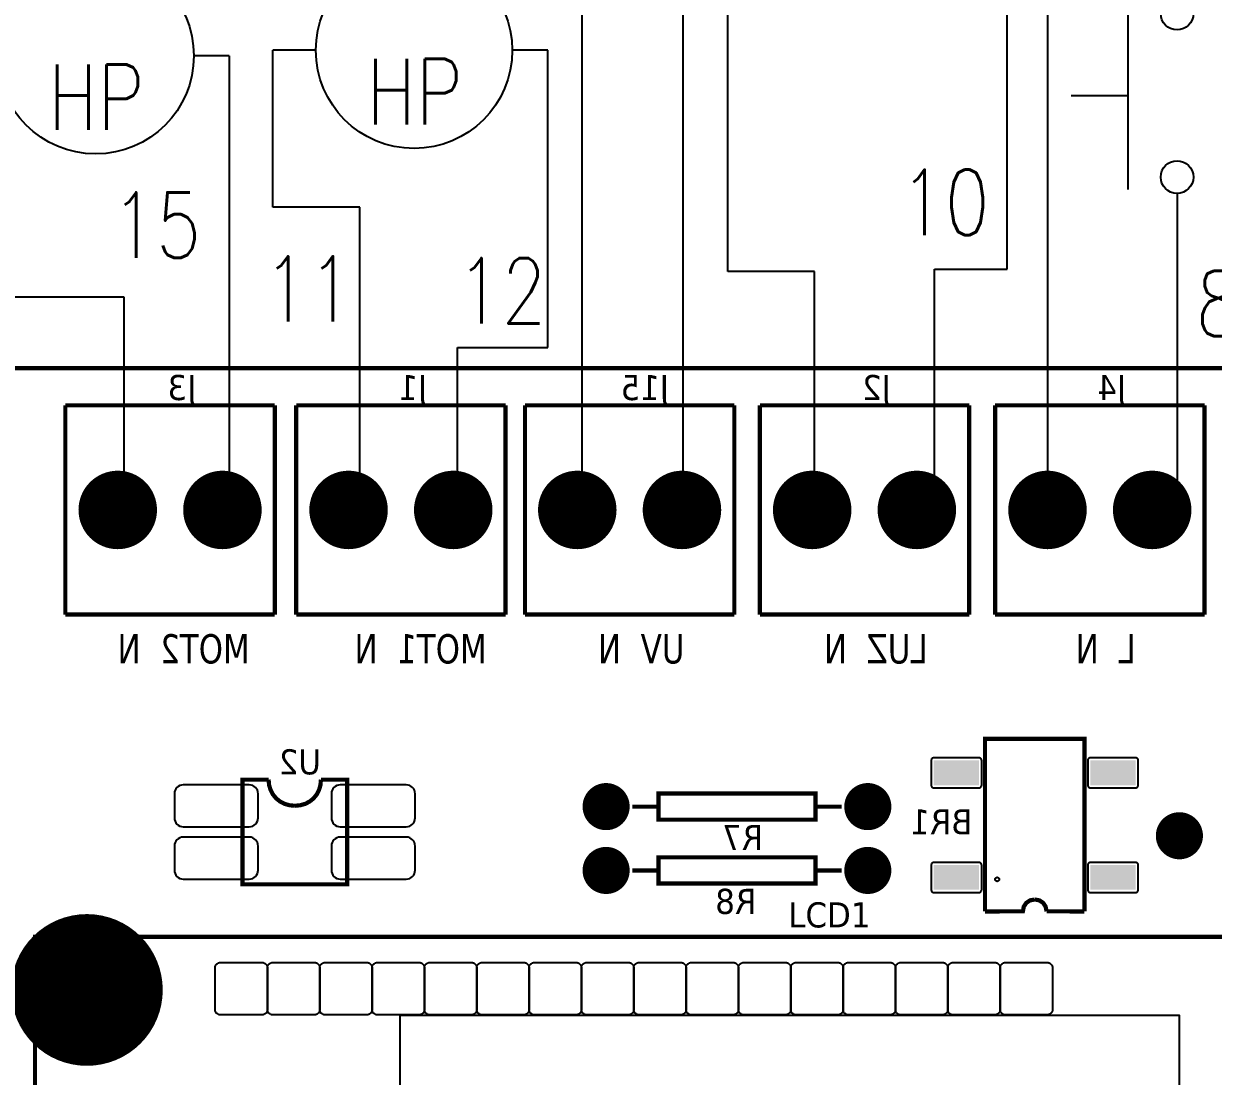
# Model space of a CAD drawing. Header units: millimetres. Extents: x 123.5 to 144.3, y 105.4 to 121.6.
# Drawn here: x 130.654 to 134.063, y 114.757 to 117.774 of the extents above; entities that cross this region are included whole.
import ezdxf
from ezdxf.enums import TextEntityAlignment as Align

# ---------------------------------------------------------------- set-up
doc = ezdxf.new("R2010")
doc.units = ezdxf.units.MM
for name, color, linetype in [('BLK_12AWG', 7, 'Continuous'), ('DESC', 250, 'Continuous'), ('MISC', 7, 'Continuous'), ('SYMS', 7, 'Continuous'), ('TAGS', 250, 'Continuous'), ('WIREFIXED', 7, 'Continuous'), ('WIRES', 7, 'Continuous')]:
    doc.layers.add(name, color=color, linetype=linetype)
doc.layers.add('WIRENO', color=7, linetype='Continuous', true_color=0x000000)
doc.styles.get("Standard").update_dxf_attribs({"font": 'tahoma.ttf'})
doc.styles.add('WD', font='romans.shx')

# ---------------------------------------------------------------- blocks, each defined once
blk = doc.blocks.new('VPB11')
for p, q in [((-0.0938, 0.1849), (-0.0938, -0.1801)), ((-0.2022, 0), (-0.0938, 0))]:
    blk.add_line(p, q)
for centre in [(0, 0.1562), (0, -0.1562)]:
    blk.add_circle(centre, 0.0312)
at = {"style": 'WD'}
for tag, p, width in [('INST', (0.1269, 0.3902), 0.7), ('LOC', (0.1269, 0.2206), 0.7), ('TAG1', (0.1269, 0.0644), 0.9), ('XREF', (0.1287, -0.09), 0.7), ('DESC1', (0.1287, -0.242), 0.7), ('DESC2', (0.1287, -0.3982), 0.7)]:
    blk.add_attdef(tag, p, '', height=0.125, dxfattribs=dict(at, width=width))
at = {"linetype": 'Continuous', "style": 'WD'}
for tag, height, flags, p in [('TERM01', 0.125, 8, (-0.055, 0.2223)), ('CAT', 0.01, 9, (-0.1421, -0.0731)), ('MFG', 0.01, 9, (-0.1421, -0.0881))]:
    blk.add_attdef(tag, text='', height=height, dxfattribs=dict(at, flags=flags)).set_placement(p, align=Align.RIGHT)
at = {"color": 7, "style": 'WD', "flags": 1}
for tag, p in [('X2TERM01', (0, 0.1875)), ('X8TERM02', (0, -0.1875))]:
    blk.add_attdef(tag, p, '', height=0.0125, dxfattribs=at)
at = {"color": 7, "style": 'WD'}
for tag, p in [('X4LINK', (-0.2656, 0)), ('X1LINK', (0, 0))]:
    blk.add_attdef(tag, p, '', height=0.01, dxfattribs=at)
at = {"style": 'WD'}
for tag, flags, p in [('CONTACT', 1, (-0.1421, -0.0531)), ('FAMILY', 9, (-0.1421, -0.0365))]:
    blk.add_attdef(tag, text='', height=0.01, dxfattribs=dict(at, flags=flags)).set_placement(p, align=Align.RIGHT)
at = {"linetype": 'Continuous', "style": 'WD', "flags": 9}
blk.add_attdef('ASSYCODE', text='', height=0.01, dxfattribs=at).set_placement((-0.1551, -0.1064), align=Align.CENTER)
at = {"linetype": 'Continuous', "style": 'WD', "flags": 8}
blk.add_attdef('TERM02', text='', height=0.125, dxfattribs=at).set_placement((-0.0407, -0.2291), align=Align.TOP_RIGHT)
blk = doc.blocks.new('RPAD')
blk.add_trace([(-0.5, -0.5), (-0.5, 0.5), (0.5, -0.5), (0.5, 0.5)])
blk = doc.blocks.new('EPAD')
at = {"const_width": 0.5}
blk.add_lwpolyline([(-0.25, 0, 1), (0.25, 0, 1)], format="xyb", close=True, dxfattribs=at)
blk = doc.blocks.new('board')
at = {"const_width": 0.008}
for points in [[(146.7597, 112.4096), (153.281, 112.4096), (153.281, 115.9363), (146.7597, 115.9363), (146.7597, 112.4096)], [(146.7597, 112.4096), (153.281, 112.4096), (153.281, 115.9363), (146.7597, 115.9363), (146.7597, 112.4096)], [(146.7597, 112.4096), (153.281, 112.4096), (153.281, 115.9363), (146.7597, 115.9363), (146.7597, 112.4096)], [(148.5534, 115.8655), (148.5534, 115.4655)], [(148.9534, 115.8655), (148.5534, 115.8655)], [(148.5534, 115.8655), (148.5534, 115.4655)], [(148.9534, 115.8655), (148.5534, 115.8655)], [(148.5534, 115.8655), (148.5534, 115.4655)], [(148.9534, 115.8655), (148.5534, 115.8655)], [(148.9534, 115.8655), (148.9534, 115.4655)], [(148.9534, 115.8655), (148.9534, 115.4655)], [(148.9534, 115.8655), (148.9534, 115.4655)], [(148.9944, 115.8655), (148.9944, 115.4655)], [(149.3944, 115.8655), (148.9944, 115.8655)], [(148.9944, 115.8655), (148.9944, 115.4655)], [(149.3944, 115.8655), (148.9944, 115.8655)], [(148.9944, 115.8655), (148.9944, 115.4655)], [(149.3944, 115.8655), (148.9944, 115.8655)], [(149.3944, 115.8655), (149.3944, 115.4655)], [(149.3944, 115.8655), (149.3944, 115.4655)], [(149.3944, 115.8655), (149.3944, 115.4655)], [(149.4314, 115.8655), (149.4314, 115.4655)], [(149.8314, 115.8655), (149.4314, 115.8655)], [(149.4314, 115.8655), (149.4314, 115.4655)], [(149.8314, 115.8655), (149.4314, 115.8655)], [(149.4314, 115.8655), (149.4314, 115.4655)], [(149.8314, 115.8655), (149.4314, 115.8655)], [(149.8314, 115.8655), (149.8314, 115.4655)], [(149.8314, 115.8655), (149.8314, 115.4655)], [(149.8314, 115.8655), (149.8314, 115.4655)], [(149.8802, 115.8655), (149.8802, 115.4655)], [(150.2802, 115.8655), (149.8802, 115.8655)], [(149.8802, 115.8655), (149.8802, 115.4655)], [(150.2802, 115.8655), (149.8802, 115.8655)], [(149.8802, 115.8655), (149.8802, 115.4655)], [(150.2802, 115.8655), (149.8802, 115.8655)], [(150.2802, 115.8655), (150.2802, 115.4655)], [(150.2802, 115.8655), (150.2802, 115.4655)], [(150.2802, 115.8655), (150.2802, 115.4655)], [(150.3298, 115.8655), (150.3298, 115.4655)], [(150.7298, 115.8655), (150.3298, 115.8655)], [(150.3298, 115.8655), (150.3298, 115.4655)], [(150.7298, 115.8655), (150.3298, 115.8655)], [(150.3298, 115.8655), (150.3298, 115.4655)], [(150.7298, 115.8655), (150.3298, 115.8655)], [(150.7298, 115.8655), (150.7298, 115.4655)], [(150.7298, 115.8655), (150.7298, 115.4655)], [(150.7298, 115.8655), (150.7298, 115.4655)], [(148.9534, 115.4655), (148.5534, 115.4655)], [(148.9534, 115.4655), (148.5534, 115.4655)], [(148.9534, 115.4655), (148.5534, 115.4655)], [(149.3944, 115.4655), (148.9944, 115.4655)], [(149.3944, 115.4655), (148.9944, 115.4655)], [(149.3944, 115.4655), (148.9944, 115.4655)], [(149.8314, 115.4655), (149.4314, 115.4655)], [(149.8314, 115.4655), (149.4314, 115.4655)], [(149.8314, 115.4655), (149.4314, 115.4655)], [(150.2802, 115.4655), (149.8802, 115.4655)], [(150.2802, 115.4655), (149.8802, 115.4655)], [(150.2802, 115.4655), (149.8802, 115.4655)], [(150.7298, 115.4655), (150.3298, 115.4655)], [(150.7298, 115.4655), (150.3298, 115.4655)], [(150.7298, 115.4655), (150.3298, 115.4655)], [(150.5004, 114.8981), (150.5004, 115.2281), (150.3104, 115.2281), (150.3104, 114.8981)], [(150.5004, 114.8981), (150.5004, 115.2281), (150.3104, 115.2281), (150.3104, 114.8981)], [(150.5004, 114.8981), (150.5004, 115.2281), (150.3104, 115.2281), (150.3104, 114.8981)], [(148.9416, 115.1501), (148.8916, 115.1501), (148.8916, 114.9501), (149.0916, 114.9501), (149.0916, 115.1501), (149.0416, 115.1501)], [(148.9416, 115.1501), (148.8916, 115.1501), (148.8916, 114.9501), (149.0916, 114.9501), (149.0916, 115.1501), (149.0416, 115.1501)], [(148.9416, 115.1501), (148.8916, 115.1501), (148.8916, 114.9501), (149.0916, 114.9501), (149.0916, 115.1501), (149.0416, 115.1501)], [(148.9916, 115.1001), (148.9814, 115.1011), (148.972, 115.1038), (148.9635, 115.1083), (148.9561, 115.1142), (148.9501, 115.1215), (148.9455, 115.1301), (148.9426, 115.1396), (148.9416, 115.1501)], [(148.9916, 115.1001), (148.9814, 115.1011), (148.972, 115.1038), (148.9635, 115.1083), (148.9561, 115.1142), (148.9501, 115.1215), (148.9455, 115.1301), (148.9426, 115.1396), (148.9416, 115.1501)], [(148.9916, 115.1001), (148.9814, 115.1011), (148.972, 115.1038), (148.9635, 115.1083), (148.9561, 115.1142), (148.9501, 115.1215), (148.9455, 115.1301), (148.9426, 115.1396), (148.9416, 115.1501)], [(148.9916, 115.1001), (149.0021, 115.1011), (149.0117, 115.1038), (149.0202, 115.1083), (149.0275, 115.1142), (149.0334, 115.1215), (149.0379, 115.1301), (149.0407, 115.1396), (149.0416, 115.1501)], [(148.9916, 115.1001), (149.0021, 115.1011), (149.0117, 115.1038), (149.0202, 115.1083), (149.0275, 115.1142), (149.0334, 115.1215), (149.0379, 115.1301), (149.0407, 115.1396), (149.0416, 115.1501)], [(148.9916, 115.1001), (149.0021, 115.1011), (149.0117, 115.1038), (149.0202, 115.1083), (149.0275, 115.1142), (149.0334, 115.1215), (149.0379, 115.1301), (149.0407, 115.1396), (149.0416, 115.1501)], [(149.6865, 115.0735), (149.9865, 115.0735), (149.9865, 115.1235), (149.6865, 115.1235), (149.6865, 115.0735)], [(149.6865, 115.0735), (149.9865, 115.0735), (149.9865, 115.1235), (149.6865, 115.1235), (149.6865, 115.0735)], [(149.6865, 115.0735), (149.9865, 115.0735), (149.9865, 115.1235), (149.6865, 115.1235), (149.6865, 115.0735)], [(149.6365, 115.0985), (149.6865, 115.0985)], [(149.6365, 115.0985), (149.6865, 115.0985)], [(149.6365, 115.0985), (149.6865, 115.0985)], [(149.9865, 115.0985), (150.0365, 115.0985)], [(149.9865, 115.0985), (150.0365, 115.0985)], [(149.9865, 115.0985), (150.0365, 115.0985)], [(149.6865, 114.9515), (149.9865, 114.9515), (149.9865, 115.0015), (149.6865, 115.0015), (149.6865, 114.9515)], [(149.6865, 114.9515), (149.9865, 114.9515), (149.9865, 115.0015), (149.6865, 115.0015), (149.6865, 114.9515)], [(149.6865, 114.9515), (149.9865, 114.9515), (149.9865, 115.0015), (149.6865, 115.0015), (149.6865, 114.9515)], [(149.6865, 114.9765), (149.6365, 114.9765)], [(149.6865, 114.9765), (149.6365, 114.9765)], [(149.6865, 114.9765), (149.6365, 114.9765)], [(150.0365, 114.9765), (149.9865, 114.9765)], [(150.0365, 114.9765), (149.9865, 114.9765)], [(150.0365, 114.9765), (149.9865, 114.9765)], [(150.3104, 114.8981), (150.3828, 114.8984), (150.3845, 114.9073), (150.3893, 114.9145), (150.3965, 114.9193), (150.4054, 114.921)], [(150.3104, 114.8981), (150.3828, 114.8984), (150.3845, 114.9073), (150.3893, 114.9145), (150.3965, 114.9193), (150.4054, 114.921)], [(150.3104, 114.8981), (150.3828, 114.8984), (150.3845, 114.9073), (150.3893, 114.9145), (150.3965, 114.9193), (150.4054, 114.921)], [(150.428, 114.8984), (150.4263, 114.9073), (150.4215, 114.9145), (150.4143, 114.9193), (150.4054, 114.921)], [(150.428, 114.8984), (150.4263, 114.9073), (150.4215, 114.9145), (150.4143, 114.9193), (150.4054, 114.921)], [(150.428, 114.8984), (150.4263, 114.9073), (150.4215, 114.9145), (150.4143, 114.9193), (150.4054, 114.921)], [(150.428, 114.8984), (150.5004, 114.8981)], [(150.428, 114.8984), (150.5004, 114.8981)], [(150.428, 114.8984), (150.5004, 114.8981)], [(148.4952, 112.4875), (148.4952, 114.8497), (152.3534, 114.8497), (152.3534, 112.4875)], [(148.4952, 112.4875), (148.4952, 114.8497), (152.3534, 114.8497), (152.3534, 112.4875)], [(148.4952, 112.4875), (148.4952, 114.8497), (152.3534, 114.8497), (152.3534, 112.4875)]]:
    blk.add_lwpolyline(points, dxfattribs=at)
for points in [[(150.2075, 115.1867), (150.2075, 115.1395), (150.2076, 115.1385), (150.2079, 115.1375), (150.2083, 115.1367), (150.2089, 115.1359), (150.2097, 115.1353), (150.2105, 115.1349), (150.2115, 115.1346), (150.2125, 115.1345), (150.2991, 115.1345), (150.3001, 115.1346), (150.3011, 115.1349), (150.3019, 115.1353), (150.3027, 115.1359), (150.3033, 115.1367), (150.3037, 115.1375), (150.304, 115.1385), (150.3041, 115.1395), (150.3041, 115.1867), (150.304, 115.1877), (150.3037, 115.1887), (150.3033, 115.1895), (150.3027, 115.1903), (150.3019, 115.1909), (150.3011, 115.1913), (150.3001, 115.1916), (150.2991, 115.1917), (150.2125, 115.1917), (150.2115, 115.1916), (150.2105, 115.1913), (150.2097, 115.1909), (150.2089, 115.1903), (150.2083, 115.1895), (150.2079, 115.1887), (150.2076, 115.1877), (150.2075, 115.1867)], [(150.6033, 115.1395), (150.6033, 115.1867), (150.6032, 115.1877), (150.6029, 115.1887), (150.6025, 115.1895), (150.6019, 115.1903), (150.6011, 115.1909), (150.6003, 115.1913), (150.5993, 115.1916), (150.5983, 115.1917), (150.5117, 115.1917), (150.5107, 115.1916), (150.5097, 115.1913), (150.5089, 115.1909), (150.5081, 115.1903), (150.5075, 115.1895), (150.5071, 115.1887), (150.5068, 115.1877), (150.5067, 115.1867), (150.5067, 115.1395), (150.5068, 115.1385), (150.5071, 115.1375), (150.5075, 115.1367), (150.5081, 115.1359), (150.5089, 115.1353), (150.5097, 115.1349), (150.5107, 115.1346), (150.5117, 115.1345), (150.5983, 115.1345), (150.5993, 115.1346), (150.6003, 115.1349), (150.6011, 115.1353), (150.6019, 115.1359), (150.6025, 115.1367), (150.6029, 115.1375), (150.6032, 115.1385), (150.6033, 115.1395)], [(148.7616, 115.1231), (148.7616, 115.0771), (148.762, 115.0736), (148.7629, 115.0704), (148.7645, 115.0675), (148.7665, 115.065), (148.769, 115.063), (148.7719, 115.0614), (148.7751, 115.0604), (148.7786, 115.0601), (148.9046, 115.0601), (148.9081, 115.0604), (148.9113, 115.0614), (148.9142, 115.063), (148.9167, 115.065), (148.9188, 115.0675), (148.9203, 115.0704), (148.9213, 115.0736), (148.9216, 115.0771), (148.9216, 115.1231), (148.9213, 115.1266), (148.9203, 115.1298), (148.9188, 115.1327), (148.9167, 115.1352), (148.9142, 115.1372), (148.9113, 115.1388), (148.9081, 115.1398), (148.9046, 115.1401), (148.7786, 115.1401), (148.7751, 115.1398), (148.7719, 115.1388), (148.769, 115.1372), (148.7665, 115.1352), (148.7645, 115.1327), (148.7629, 115.1298), (148.762, 115.1266), (148.7616, 115.1231)], [(149.0616, 115.1231), (149.0616, 115.0771), (149.062, 115.0736), (149.0629, 115.0704), (149.0645, 115.0675), (149.0665, 115.065), (149.069, 115.063), (149.0719, 115.0614), (149.0751, 115.0604), (149.0786, 115.0601), (149.2046, 115.0601), (149.2081, 115.0604), (149.2113, 115.0614), (149.2142, 115.063), (149.2167, 115.065), (149.2188, 115.0675), (149.2203, 115.0704), (149.2213, 115.0736), (149.2216, 115.0771), (149.2216, 115.1231), (149.2213, 115.1266), (149.2203, 115.1298), (149.2188, 115.1327), (149.2167, 115.1352), (149.2142, 115.1372), (149.2113, 115.1388), (149.2081, 115.1398), (149.2046, 115.1401), (149.0786, 115.1401), (149.0751, 115.1398), (149.0719, 115.1388), (149.069, 115.1372), (149.0665, 115.1352), (149.0645, 115.1327), (149.0629, 115.1298), (149.062, 115.1266), (149.0616, 115.1231)], [(148.7616, 115.0231), (148.7616, 114.9771), (148.762, 114.9736), (148.7629, 114.9704), (148.7645, 114.9675), (148.7665, 114.965), (148.769, 114.963), (148.7719, 114.9614), (148.7751, 114.9604), (148.7786, 114.9601), (148.9046, 114.9601), (148.9081, 114.9604), (148.9113, 114.9614), (148.9142, 114.963), (148.9167, 114.965), (148.9188, 114.9675), (148.9203, 114.9704), (148.9213, 114.9736), (148.9216, 114.9771), (148.9216, 115.0231), (148.9213, 115.0266), (148.9203, 115.0298), (148.9188, 115.0327), (148.9167, 115.0352), (148.9142, 115.0372), (148.9113, 115.0388), (148.9081, 115.0398), (148.9046, 115.0401), (148.7786, 115.0401), (148.7751, 115.0398), (148.7719, 115.0388), (148.769, 115.0372), (148.7665, 115.0352), (148.7645, 115.0327), (148.7629, 115.0298), (148.762, 115.0266), (148.7616, 115.0231)], [(149.0616, 115.0231), (149.0616, 114.9771), (149.062, 114.9736), (149.0629, 114.9704), (149.0645, 114.9675), (149.0665, 114.965), (149.069, 114.963), (149.0719, 114.9614), (149.0751, 114.9604), (149.0786, 114.9601), (149.2046, 114.9601), (149.2081, 114.9604), (149.2113, 114.9614), (149.2142, 114.963), (149.2167, 114.965), (149.2188, 114.9675), (149.2203, 114.9704), (149.2213, 114.9736), (149.2216, 114.9771), (149.2216, 115.0231), (149.2213, 115.0266), (149.2203, 115.0298), (149.2188, 115.0327), (149.2167, 115.0352), (149.2142, 115.0372), (149.2113, 115.0388), (149.2081, 115.0398), (149.2046, 115.0401), (149.0786, 115.0401), (149.0751, 115.0398), (149.0719, 115.0388), (149.069, 115.0372), (149.0665, 115.0352), (149.0645, 115.0327), (149.0629, 115.0298), (149.062, 115.0266), (149.0616, 115.0231)], [(150.2075, 114.9867), (150.2075, 114.9395), (150.2076, 114.9385), (150.2079, 114.9375), (150.2083, 114.9367), (150.2089, 114.9359), (150.2097, 114.9353), (150.2105, 114.9349), (150.2115, 114.9346), (150.2125, 114.9345), (150.2991, 114.9345), (150.3001, 114.9346), (150.3011, 114.9349), (150.3019, 114.9353), (150.3027, 114.9359), (150.3033, 114.9367), (150.3037, 114.9375), (150.304, 114.9385), (150.3041, 114.9395), (150.3041, 114.9867), (150.304, 114.9877), (150.3037, 114.9887), (150.3033, 114.9895), (150.3027, 114.9903), (150.3019, 114.9909), (150.3011, 114.9913), (150.3001, 114.9916), (150.2991, 114.9917), (150.2125, 114.9917), (150.2115, 114.9916), (150.2105, 114.9913), (150.2097, 114.9909), (150.2089, 114.9903), (150.2083, 114.9895), (150.2079, 114.9887), (150.2076, 114.9877), (150.2075, 114.9867)], [(150.6033, 114.9395), (150.6033, 114.9867), (150.6032, 114.9877), (150.6029, 114.9887), (150.6025, 114.9895), (150.6019, 114.9903), (150.6011, 114.9909), (150.6003, 114.9913), (150.5993, 114.9916), (150.5983, 114.9917), (150.5117, 114.9917), (150.5107, 114.9916), (150.5097, 114.9913), (150.5089, 114.9909), (150.5081, 114.9903), (150.5075, 114.9895), (150.5071, 114.9887), (150.5068, 114.9877), (150.5067, 114.9867), (150.5067, 114.9395), (150.5068, 114.9385), (150.5071, 114.9375), (150.5075, 114.9367), (150.5081, 114.9359), (150.5089, 114.9353), (150.5097, 114.9349), (150.5107, 114.9346), (150.5117, 114.9345), (150.5983, 114.9345), (150.5993, 114.9346), (150.6003, 114.9349), (150.6011, 114.9353), (150.6019, 114.9359), (150.6025, 114.9367), (150.6029, 114.9375), (150.6032, 114.9385), (150.6033, 114.9395)], [(148.8493, 114.8005), (148.9293, 114.8005), (148.9303, 114.8005), (148.9313, 114.8003), (148.9323, 114.8001), (148.9332, 114.7997), (148.9341, 114.7993), (148.9349, 114.7988), (148.9357, 114.7983), (148.9364, 114.7976), (148.9371, 114.7969), (148.9376, 114.7961), (148.9381, 114.7953), (148.9385, 114.7944), (148.9389, 114.7935), (148.9391, 114.7925), (148.9393, 114.7915), (148.9393, 114.7905), (148.9393, 114.7105), (148.9393, 114.7095), (148.9391, 114.7085), (148.9389, 114.7075), (148.9385, 114.7066), (148.9381, 114.7057), (148.9376, 114.7049), (148.9371, 114.7041), (148.9364, 114.7034), (148.9357, 114.7028), (148.9349, 114.7022), (148.9341, 114.7017), (148.9332, 114.7013), (148.9323, 114.7009), (148.9313, 114.7007), (148.9303, 114.7006), (148.9293, 114.7005), (148.8493, 114.7005), (148.8483, 114.7006), (148.8473, 114.7007), (148.8463, 114.7009), (148.8454, 114.7013), (148.8445, 114.7017), (148.8437, 114.7022), (148.8429, 114.7028), (148.8422, 114.7034), (148.8416, 114.7041), (148.841, 114.7049), (148.8405, 114.7057), (148.8401, 114.7066), (148.8397, 114.7075), (148.8395, 114.7085), (148.8394, 114.7095), (148.8393, 114.7105), (148.8393, 114.7905), (148.8394, 114.7915), (148.8395, 114.7925), (148.8397, 114.7935), (148.8401, 114.7944), (148.8405, 114.7953), (148.841, 114.7961), (148.8416, 114.7969), (148.8422, 114.7976), (148.8429, 114.7983), (148.8437, 114.7988), (148.8445, 114.7993), (148.8454, 114.7997), (148.8463, 114.8001), (148.8473, 114.8003), (148.8483, 114.8005), (148.8493, 114.8005)], [(148.9493, 114.8005), (149.0293, 114.8005), (149.0303, 114.8005), (149.0313, 114.8003), (149.0323, 114.8001), (149.0332, 114.7997), (149.0341, 114.7993), (149.0349, 114.7988), (149.0357, 114.7983), (149.0364, 114.7976), (149.0371, 114.7969), (149.0376, 114.7961), (149.0381, 114.7953), (149.0385, 114.7944), (149.0389, 114.7935), (149.0391, 114.7925), (149.0393, 114.7915), (149.0393, 114.7905), (149.0393, 114.7105), (149.0393, 114.7095), (149.0391, 114.7085), (149.0389, 114.7075), (149.0385, 114.7066), (149.0381, 114.7057), (149.0376, 114.7049), (149.0371, 114.7041), (149.0364, 114.7034), (149.0357, 114.7028), (149.0349, 114.7022), (149.0341, 114.7017), (149.0332, 114.7013), (149.0323, 114.7009), (149.0313, 114.7007), (149.0303, 114.7006), (149.0293, 114.7005), (148.9493, 114.7005), (148.9483, 114.7006), (148.9473, 114.7007), (148.9463, 114.7009), (148.9454, 114.7013), (148.9445, 114.7017), (148.9437, 114.7022), (148.9429, 114.7028), (148.9422, 114.7034), (148.9416, 114.7041), (148.941, 114.7049), (148.9405, 114.7057), (148.9401, 114.7066), (148.9397, 114.7075), (148.9395, 114.7085), (148.9394, 114.7095), (148.9393, 114.7105), (148.9393, 114.7905), (148.9394, 114.7915), (148.9395, 114.7925), (148.9397, 114.7935), (148.9401, 114.7944), (148.9405, 114.7953), (148.941, 114.7961), (148.9416, 114.7969), (148.9422, 114.7976), (148.9429, 114.7983), (148.9437, 114.7988), (148.9445, 114.7993), (148.9454, 114.7997), (148.9463, 114.8001), (148.9473, 114.8003), (148.9483, 114.8005), (148.9493, 114.8005)], [(149.0493, 114.8005), (149.1293, 114.8005), (149.1303, 114.8005), (149.1313, 114.8003), (149.1323, 114.8001), (149.1332, 114.7997), (149.1341, 114.7993), (149.1349, 114.7988), (149.1357, 114.7983), (149.1364, 114.7976), (149.1371, 114.7969), (149.1376, 114.7961), (149.1381, 114.7953), (149.1385, 114.7944), (149.1389, 114.7935), (149.1391, 114.7925), (149.1393, 114.7915), (149.1393, 114.7905), (149.1393, 114.7105), (149.1393, 114.7095), (149.1391, 114.7085), (149.1389, 114.7075), (149.1385, 114.7066), (149.1381, 114.7057), (149.1376, 114.7049), (149.1371, 114.7041), (149.1364, 114.7034), (149.1357, 114.7028), (149.1349, 114.7022), (149.1341, 114.7017), (149.1332, 114.7013), (149.1323, 114.7009), (149.1313, 114.7007), (149.1303, 114.7006), (149.1293, 114.7005), (149.0493, 114.7005), (149.0483, 114.7006), (149.0473, 114.7007), (149.0463, 114.7009), (149.0454, 114.7013), (149.0445, 114.7017), (149.0437, 114.7022), (149.0429, 114.7028), (149.0422, 114.7034), (149.0416, 114.7041), (149.041, 114.7049), (149.0405, 114.7057), (149.0401, 114.7066), (149.0397, 114.7075), (149.0395, 114.7085), (149.0394, 114.7095), (149.0393, 114.7105), (149.0393, 114.7905), (149.0394, 114.7915), (149.0395, 114.7925), (149.0397, 114.7935), (149.0401, 114.7944), (149.0405, 114.7953), (149.041, 114.7961), (149.0416, 114.7969), (149.0422, 114.7976), (149.0429, 114.7983), (149.0437, 114.7988), (149.0445, 114.7993), (149.0454, 114.7997), (149.0463, 114.8001), (149.0473, 114.8003), (149.0483, 114.8005), (149.0493, 114.8005)], [(149.1493, 114.8005), (149.2293, 114.8005), (149.2303, 114.8005), (149.2313, 114.8003), (149.2323, 114.8001), (149.2332, 114.7997), (149.2341, 114.7993), (149.2349, 114.7988), (149.2357, 114.7983), (149.2364, 114.7976), (149.2371, 114.7969), (149.2376, 114.7961), (149.2381, 114.7953), (149.2385, 114.7944), (149.2389, 114.7935), (149.2391, 114.7925), (149.2393, 114.7915), (149.2393, 114.7905), (149.2393, 114.7105), (149.2393, 114.7095), (149.2391, 114.7085), (149.2389, 114.7075), (149.2385, 114.7066), (149.2381, 114.7057), (149.2376, 114.7049), (149.2371, 114.7041), (149.2364, 114.7034), (149.2357, 114.7028), (149.2349, 114.7022), (149.2341, 114.7017), (149.2332, 114.7013), (149.2323, 114.7009), (149.2313, 114.7007), (149.2303, 114.7006), (149.2293, 114.7005), (149.1493, 114.7005), (149.1483, 114.7006), (149.1473, 114.7007), (149.1463, 114.7009), (149.1454, 114.7013), (149.1445, 114.7017), (149.1437, 114.7022), (149.1429, 114.7028), (149.1422, 114.7034), (149.1416, 114.7041), (149.141, 114.7049), (149.1405, 114.7057), (149.1401, 114.7066), (149.1397, 114.7075), (149.1395, 114.7085), (149.1394, 114.7095), (149.1393, 114.7105), (149.1393, 114.7905), (149.1394, 114.7915), (149.1395, 114.7925), (149.1397, 114.7935), (149.1401, 114.7944), (149.1405, 114.7953), (149.141, 114.7961), (149.1416, 114.7969), (149.1422, 114.7976), (149.1429, 114.7983), (149.1437, 114.7988), (149.1445, 114.7993), (149.1454, 114.7997), (149.1463, 114.8001), (149.1473, 114.8003), (149.1483, 114.8005), (149.1493, 114.8005)], [(149.2493, 114.8005), (149.3293, 114.8005), (149.3303, 114.8005), (149.3313, 114.8003), (149.3323, 114.8001), (149.3332, 114.7997), (149.3341, 114.7993), (149.3349, 114.7988), (149.3357, 114.7983), (149.3364, 114.7976), (149.3371, 114.7969), (149.3376, 114.7961), (149.3381, 114.7953), (149.3385, 114.7944), (149.3389, 114.7935), (149.3391, 114.7925), (149.3393, 114.7915), (149.3393, 114.7905), (149.3393, 114.7105), (149.3393, 114.7095), (149.3391, 114.7085), (149.3389, 114.7075), (149.3385, 114.7066), (149.3381, 114.7057), (149.3376, 114.7049), (149.3371, 114.7041), (149.3364, 114.7034), (149.3357, 114.7028), (149.3349, 114.7022), (149.3341, 114.7017), (149.3332, 114.7013), (149.3323, 114.7009), (149.3313, 114.7007), (149.3303, 114.7006), (149.3293, 114.7005), (149.2493, 114.7005), (149.2483, 114.7006), (149.2473, 114.7007), (149.2463, 114.7009), (149.2454, 114.7013), (149.2445, 114.7017), (149.2437, 114.7022), (149.2429, 114.7028), (149.2422, 114.7034), (149.2416, 114.7041), (149.241, 114.7049), (149.2405, 114.7057), (149.2401, 114.7066), (149.2397, 114.7075), (149.2395, 114.7085), (149.2394, 114.7095), (149.2393, 114.7105), (149.2393, 114.7905), (149.2394, 114.7915), (149.2395, 114.7925), (149.2397, 114.7935), (149.2401, 114.7944), (149.2405, 114.7953), (149.241, 114.7961), (149.2416, 114.7969), (149.2422, 114.7976), (149.2429, 114.7983), (149.2437, 114.7988), (149.2445, 114.7993), (149.2454, 114.7997), (149.2463, 114.8001), (149.2473, 114.8003), (149.2483, 114.8005), (149.2493, 114.8005)], [(149.3493, 114.8005), (149.4293, 114.8005), (149.4303, 114.8005), (149.4313, 114.8003), (149.4323, 114.8001), (149.4332, 114.7997), (149.4341, 114.7993), (149.4349, 114.7988), (149.4357, 114.7983), (149.4364, 114.7976), (149.4371, 114.7969), (149.4376, 114.7961), (149.4381, 114.7953), (149.4385, 114.7944), (149.4389, 114.7935), (149.4391, 114.7925), (149.4393, 114.7915), (149.4393, 114.7905), (149.4393, 114.7105), (149.4393, 114.7095), (149.4391, 114.7085), (149.4389, 114.7075), (149.4385, 114.7066), (149.4381, 114.7057), (149.4376, 114.7049), (149.4371, 114.7041), (149.4364, 114.7034), (149.4357, 114.7028), (149.4349, 114.7022), (149.4341, 114.7017), (149.4332, 114.7013), (149.4323, 114.7009), (149.4313, 114.7007), (149.4303, 114.7006), (149.4293, 114.7005), (149.3493, 114.7005), (149.3483, 114.7006), (149.3473, 114.7007), (149.3463, 114.7009), (149.3454, 114.7013), (149.3445, 114.7017), (149.3437, 114.7022), (149.3429, 114.7028), (149.3422, 114.7034), (149.3416, 114.7041), (149.341, 114.7049), (149.3405, 114.7057), (149.3401, 114.7066), (149.3397, 114.7075), (149.3395, 114.7085), (149.3394, 114.7095), (149.3393, 114.7105), (149.3393, 114.7905), (149.3394, 114.7915), (149.3395, 114.7925), (149.3397, 114.7935), (149.3401, 114.7944), (149.3405, 114.7953), (149.341, 114.7961), (149.3416, 114.7969), (149.3422, 114.7976), (149.3429, 114.7983), (149.3437, 114.7988), (149.3445, 114.7993), (149.3454, 114.7997), (149.3463, 114.8001), (149.3473, 114.8003), (149.3483, 114.8005), (149.3493, 114.8005)], [(149.4493, 114.8005), (149.5293, 114.8005), (149.5303, 114.8005), (149.5313, 114.8003), (149.5323, 114.8001), (149.5332, 114.7997), (149.5341, 114.7993), (149.5349, 114.7988), (149.5357, 114.7983), (149.5364, 114.7976), (149.5371, 114.7969), (149.5376, 114.7961), (149.5381, 114.7953), (149.5385, 114.7944), (149.5389, 114.7935), (149.5391, 114.7925), (149.5393, 114.7915), (149.5393, 114.7905), (149.5393, 114.7105), (149.5393, 114.7095), (149.5391, 114.7085), (149.5389, 114.7075), (149.5385, 114.7066), (149.5381, 114.7057), (149.5376, 114.7049), (149.5371, 114.7041), (149.5364, 114.7034), (149.5357, 114.7028), (149.5349, 114.7022), (149.5341, 114.7017), (149.5332, 114.7013), (149.5323, 114.7009), (149.5313, 114.7007), (149.5303, 114.7006), (149.5293, 114.7005), (149.4493, 114.7005), (149.4483, 114.7006), (149.4473, 114.7007), (149.4463, 114.7009), (149.4454, 114.7013), (149.4445, 114.7017), (149.4437, 114.7022), (149.4429, 114.7028), (149.4422, 114.7034), (149.4416, 114.7041), (149.441, 114.7049), (149.4405, 114.7057), (149.4401, 114.7066), (149.4397, 114.7075), (149.4395, 114.7085), (149.4394, 114.7095), (149.4393, 114.7105), (149.4393, 114.7905), (149.4394, 114.7915), (149.4395, 114.7925), (149.4397, 114.7935), (149.4401, 114.7944), (149.4405, 114.7953), (149.441, 114.7961), (149.4416, 114.7969), (149.4422, 114.7976), (149.4429, 114.7983), (149.4437, 114.7988), (149.4445, 114.7993), (149.4454, 114.7997), (149.4463, 114.8001), (149.4473, 114.8003), (149.4483, 114.8005), (149.4493, 114.8005)], [(149.5493, 114.8005), (149.6293, 114.8005), (149.6303, 114.8005), (149.6313, 114.8003), (149.6323, 114.8001), (149.6332, 114.7997), (149.6341, 114.7993), (149.6349, 114.7988), (149.6357, 114.7983), (149.6364, 114.7976), (149.6371, 114.7969), (149.6376, 114.7961), (149.6381, 114.7953), (149.6385, 114.7944), (149.6389, 114.7935), (149.6391, 114.7925), (149.6393, 114.7915), (149.6393, 114.7905), (149.6393, 114.7105), (149.6393, 114.7095), (149.6391, 114.7085), (149.6389, 114.7075), (149.6385, 114.7066), (149.6381, 114.7057), (149.6376, 114.7049), (149.6371, 114.7041), (149.6364, 114.7034), (149.6357, 114.7028), (149.6349, 114.7022), (149.6341, 114.7017), (149.6332, 114.7013), (149.6323, 114.7009), (149.6313, 114.7007), (149.6303, 114.7006), (149.6293, 114.7005), (149.5493, 114.7005), (149.5483, 114.7006), (149.5473, 114.7007), (149.5463, 114.7009), (149.5454, 114.7013), (149.5445, 114.7017), (149.5437, 114.7022), (149.5429, 114.7028), (149.5422, 114.7034), (149.5416, 114.7041), (149.541, 114.7049), (149.5405, 114.7057), (149.5401, 114.7066), (149.5397, 114.7075), (149.5395, 114.7085), (149.5394, 114.7095), (149.5393, 114.7105), (149.5393, 114.7905), (149.5394, 114.7915), (149.5395, 114.7925), (149.5397, 114.7935), (149.5401, 114.7944), (149.5405, 114.7953), (149.541, 114.7961), (149.5416, 114.7969), (149.5422, 114.7976), (149.5429, 114.7983), (149.5437, 114.7988), (149.5445, 114.7993), (149.5454, 114.7997), (149.5463, 114.8001), (149.5473, 114.8003), (149.5483, 114.8005), (149.5493, 114.8005)], [(149.6493, 114.8005), (149.7293, 114.8005), (149.7303, 114.8005), (149.7313, 114.8003), (149.7323, 114.8001), (149.7332, 114.7997), (149.7341, 114.7993), (149.7349, 114.7988), (149.7357, 114.7983), (149.7364, 114.7976), (149.7371, 114.7969), (149.7376, 114.7961), (149.7381, 114.7953), (149.7385, 114.7944), (149.7389, 114.7935), (149.7391, 114.7925), (149.7393, 114.7915), (149.7393, 114.7905), (149.7393, 114.7105), (149.7393, 114.7095), (149.7391, 114.7085), (149.7389, 114.7075), (149.7385, 114.7066), (149.7381, 114.7057), (149.7376, 114.7049), (149.7371, 114.7041), (149.7364, 114.7034), (149.7357, 114.7028), (149.7349, 114.7022), (149.7341, 114.7017), (149.7332, 114.7013), (149.7323, 114.7009), (149.7313, 114.7007), (149.7303, 114.7006), (149.7293, 114.7005), (149.6493, 114.7005), (149.6483, 114.7006), (149.6473, 114.7007), (149.6463, 114.7009), (149.6454, 114.7013), (149.6445, 114.7017), (149.6437, 114.7022), (149.6429, 114.7028), (149.6422, 114.7034), (149.6416, 114.7041), (149.641, 114.7049), (149.6405, 114.7057), (149.6401, 114.7066), (149.6397, 114.7075), (149.6395, 114.7085), (149.6394, 114.7095), (149.6393, 114.7105), (149.6393, 114.7905), (149.6394, 114.7915), (149.6395, 114.7925), (149.6397, 114.7935), (149.6401, 114.7944), (149.6405, 114.7953), (149.641, 114.7961), (149.6416, 114.7969), (149.6422, 114.7976), (149.6429, 114.7983), (149.6437, 114.7988), (149.6445, 114.7993), (149.6454, 114.7997), (149.6463, 114.8001), (149.6473, 114.8003), (149.6483, 114.8005), (149.6493, 114.8005)], [(149.7493, 114.8005), (149.8293, 114.8005), (149.8303, 114.8005), (149.8313, 114.8003), (149.8323, 114.8001), (149.8332, 114.7997), (149.8341, 114.7993), (149.8349, 114.7988), (149.8357, 114.7983), (149.8364, 114.7976), (149.8371, 114.7969), (149.8376, 114.7961), (149.8381, 114.7953), (149.8385, 114.7944), (149.8389, 114.7935), (149.8391, 114.7925), (149.8393, 114.7915), (149.8393, 114.7905), (149.8393, 114.7105), (149.8393, 114.7095), (149.8391, 114.7085), (149.8389, 114.7075), (149.8385, 114.7066), (149.8381, 114.7057), (149.8376, 114.7049), (149.8371, 114.7041), (149.8364, 114.7034), (149.8357, 114.7028), (149.8349, 114.7022), (149.8341, 114.7017), (149.8332, 114.7013), (149.8323, 114.7009), (149.8313, 114.7007), (149.8303, 114.7006), (149.8293, 114.7005), (149.7493, 114.7005), (149.7483, 114.7006), (149.7473, 114.7007), (149.7463, 114.7009), (149.7454, 114.7013), (149.7445, 114.7017), (149.7437, 114.7022), (149.7429, 114.7028), (149.7422, 114.7034), (149.7416, 114.7041), (149.741, 114.7049), (149.7405, 114.7057), (149.7401, 114.7066), (149.7397, 114.7075), (149.7395, 114.7085), (149.7394, 114.7095), (149.7393, 114.7105), (149.7393, 114.7905), (149.7394, 114.7915), (149.7395, 114.7925), (149.7397, 114.7935), (149.7401, 114.7944), (149.7405, 114.7953), (149.741, 114.7961), (149.7416, 114.7969), (149.7422, 114.7976), (149.7429, 114.7983), (149.7437, 114.7988), (149.7445, 114.7993), (149.7454, 114.7997), (149.7463, 114.8001), (149.7473, 114.8003), (149.7483, 114.8005), (149.7493, 114.8005)], [(149.8493, 114.8005), (149.9293, 114.8005), (149.9303, 114.8005), (149.9313, 114.8003), (149.9323, 114.8001), (149.9332, 114.7997), (149.9341, 114.7993), (149.9349, 114.7988), (149.9357, 114.7983), (149.9364, 114.7976), (149.9371, 114.7969), (149.9376, 114.7961), (149.9381, 114.7953), (149.9385, 114.7944), (149.9389, 114.7935), (149.9391, 114.7925), (149.9393, 114.7915), (149.9393, 114.7905), (149.9393, 114.7105), (149.9393, 114.7095), (149.9391, 114.7085), (149.9389, 114.7075), (149.9385, 114.7066), (149.9381, 114.7057), (149.9376, 114.7049), (149.9371, 114.7041), (149.9364, 114.7034), (149.9357, 114.7028), (149.9349, 114.7022), (149.9341, 114.7017), (149.9332, 114.7013), (149.9323, 114.7009), (149.9313, 114.7007), (149.9303, 114.7006), (149.9293, 114.7005), (149.8493, 114.7005), (149.8483, 114.7006), (149.8473, 114.7007), (149.8463, 114.7009), (149.8454, 114.7013), (149.8445, 114.7017), (149.8437, 114.7022), (149.8429, 114.7028), (149.8422, 114.7034), (149.8416, 114.7041), (149.841, 114.7049), (149.8405, 114.7057), (149.8401, 114.7066), (149.8397, 114.7075), (149.8395, 114.7085), (149.8394, 114.7095), (149.8393, 114.7105), (149.8393, 114.7905), (149.8394, 114.7915), (149.8395, 114.7925), (149.8397, 114.7935), (149.8401, 114.7944), (149.8405, 114.7953), (149.841, 114.7961), (149.8416, 114.7969), (149.8422, 114.7976), (149.8429, 114.7983), (149.8437, 114.7988), (149.8445, 114.7993), (149.8454, 114.7997), (149.8463, 114.8001), (149.8473, 114.8003), (149.8483, 114.8005), (149.8493, 114.8005)], [(149.9493, 114.8005), (150.0293, 114.8005), (150.0303, 114.8005), (150.0313, 114.8003), (150.0323, 114.8001), (150.0332, 114.7997), (150.0341, 114.7993), (150.0349, 114.7988), (150.0357, 114.7983), (150.0364, 114.7976), (150.0371, 114.7969), (150.0376, 114.7961), (150.0381, 114.7953), (150.0385, 114.7944), (150.0389, 114.7935), (150.0391, 114.7925), (150.0393, 114.7915), (150.0393, 114.7905), (150.0393, 114.7105), (150.0393, 114.7095), (150.0391, 114.7085), (150.0389, 114.7075), (150.0385, 114.7066), (150.0381, 114.7057), (150.0376, 114.7049), (150.0371, 114.7041), (150.0364, 114.7034), (150.0357, 114.7028), (150.0349, 114.7022), (150.0341, 114.7017), (150.0332, 114.7013), (150.0323, 114.7009), (150.0313, 114.7007), (150.0303, 114.7006), (150.0293, 114.7005), (149.9493, 114.7005), (149.9483, 114.7006), (149.9473, 114.7007), (149.9463, 114.7009), (149.9454, 114.7013), (149.9445, 114.7017), (149.9437, 114.7022), (149.9429, 114.7028), (149.9422, 114.7034), (149.9416, 114.7041), (149.941, 114.7049), (149.9405, 114.7057), (149.9401, 114.7066), (149.9397, 114.7075), (149.9395, 114.7085), (149.9394, 114.7095), (149.9393, 114.7105), (149.9393, 114.7905), (149.9394, 114.7915), (149.9395, 114.7925), (149.9397, 114.7935), (149.9401, 114.7944), (149.9405, 114.7953), (149.941, 114.7961), (149.9416, 114.7969), (149.9422, 114.7976), (149.9429, 114.7983), (149.9437, 114.7988), (149.9445, 114.7993), (149.9454, 114.7997), (149.9463, 114.8001), (149.9473, 114.8003), (149.9483, 114.8005), (149.9493, 114.8005)], [(150.0493, 114.8005), (150.1293, 114.8005), (150.1303, 114.8005), (150.1313, 114.8003), (150.1323, 114.8001), (150.1332, 114.7997), (150.1341, 114.7993), (150.1349, 114.7988), (150.1357, 114.7983), (150.1364, 114.7976), (150.1371, 114.7969), (150.1376, 114.7961), (150.1381, 114.7953), (150.1385, 114.7944), (150.1389, 114.7935), (150.1391, 114.7925), (150.1393, 114.7915), (150.1393, 114.7905), (150.1393, 114.7105), (150.1393, 114.7095), (150.1391, 114.7085), (150.1389, 114.7075), (150.1385, 114.7066), (150.1381, 114.7057), (150.1376, 114.7049), (150.1371, 114.7041), (150.1364, 114.7034), (150.1357, 114.7028), (150.1349, 114.7022), (150.1341, 114.7017), (150.1332, 114.7013), (150.1323, 114.7009), (150.1313, 114.7007), (150.1303, 114.7006), (150.1293, 114.7005), (150.0493, 114.7005), (150.0483, 114.7006), (150.0473, 114.7007), (150.0463, 114.7009), (150.0454, 114.7013), (150.0445, 114.7017), (150.0437, 114.7022), (150.0429, 114.7028), (150.0422, 114.7034), (150.0416, 114.7041), (150.041, 114.7049), (150.0405, 114.7057), (150.0401, 114.7066), (150.0397, 114.7075), (150.0395, 114.7085), (150.0394, 114.7095), (150.0393, 114.7105), (150.0393, 114.7905), (150.0394, 114.7915), (150.0395, 114.7925), (150.0397, 114.7935), (150.0401, 114.7944), (150.0405, 114.7953), (150.041, 114.7961), (150.0416, 114.7969), (150.0422, 114.7976), (150.0429, 114.7983), (150.0437, 114.7988), (150.0445, 114.7993), (150.0454, 114.7997), (150.0463, 114.8001), (150.0473, 114.8003), (150.0483, 114.8005), (150.0493, 114.8005)], [(150.1493, 114.8005), (150.2293, 114.8005), (150.2303, 114.8005), (150.2313, 114.8003), (150.2323, 114.8001), (150.2332, 114.7997), (150.2341, 114.7993), (150.2349, 114.7988), (150.2357, 114.7983), (150.2364, 114.7976), (150.2371, 114.7969), (150.2376, 114.7961), (150.2381, 114.7953), (150.2385, 114.7944), (150.2389, 114.7935), (150.2391, 114.7925), (150.2393, 114.7915), (150.2393, 114.7905), (150.2393, 114.7105), (150.2393, 114.7095), (150.2391, 114.7085), (150.2389, 114.7075), (150.2385, 114.7066), (150.2381, 114.7057), (150.2376, 114.7049), (150.2371, 114.7041), (150.2364, 114.7034), (150.2357, 114.7028), (150.2349, 114.7022), (150.2341, 114.7017), (150.2332, 114.7013), (150.2323, 114.7009), (150.2313, 114.7007), (150.2303, 114.7006), (150.2293, 114.7005), (150.1493, 114.7005), (150.1483, 114.7006), (150.1473, 114.7007), (150.1463, 114.7009), (150.1454, 114.7013), (150.1445, 114.7017), (150.1437, 114.7022), (150.1429, 114.7028), (150.1422, 114.7034), (150.1416, 114.7041), (150.141, 114.7049), (150.1405, 114.7057), (150.1401, 114.7066), (150.1397, 114.7075), (150.1395, 114.7085), (150.1394, 114.7095), (150.1393, 114.7105), (150.1393, 114.7905), (150.1394, 114.7915), (150.1395, 114.7925), (150.1397, 114.7935), (150.1401, 114.7944), (150.1405, 114.7953), (150.141, 114.7961), (150.1416, 114.7969), (150.1422, 114.7976), (150.1429, 114.7983), (150.1437, 114.7988), (150.1445, 114.7993), (150.1454, 114.7997), (150.1463, 114.8001), (150.1473, 114.8003), (150.1483, 114.8005), (150.1493, 114.8005)], [(150.2493, 114.8005), (150.3293, 114.8005), (150.3303, 114.8005), (150.3313, 114.8003), (150.3323, 114.8001), (150.3332, 114.7997), (150.3341, 114.7993), (150.3349, 114.7988), (150.3357, 114.7983), (150.3364, 114.7976), (150.3371, 114.7969), (150.3376, 114.7961), (150.3381, 114.7953), (150.3385, 114.7944), (150.3389, 114.7935), (150.3391, 114.7925), (150.3393, 114.7915), (150.3393, 114.7905), (150.3393, 114.7105), (150.3393, 114.7095), (150.3391, 114.7085), (150.3389, 114.7075), (150.3385, 114.7066), (150.3381, 114.7057), (150.3376, 114.7049), (150.3371, 114.7041), (150.3364, 114.7034), (150.3357, 114.7028), (150.3349, 114.7022), (150.3341, 114.7017), (150.3332, 114.7013), (150.3323, 114.7009), (150.3313, 114.7007), (150.3303, 114.7006), (150.3293, 114.7005), (150.2493, 114.7005), (150.2483, 114.7006), (150.2473, 114.7007), (150.2463, 114.7009), (150.2454, 114.7013), (150.2445, 114.7017), (150.2437, 114.7022), (150.2429, 114.7028), (150.2422, 114.7034), (150.2416, 114.7041), (150.241, 114.7049), (150.2405, 114.7057), (150.2401, 114.7066), (150.2397, 114.7075), (150.2395, 114.7085), (150.2394, 114.7095), (150.2393, 114.7105), (150.2393, 114.7905), (150.2394, 114.7915), (150.2395, 114.7925), (150.2397, 114.7935), (150.2401, 114.7944), (150.2405, 114.7953), (150.241, 114.7961), (150.2416, 114.7969), (150.2422, 114.7976), (150.2429, 114.7983), (150.2437, 114.7988), (150.2445, 114.7993), (150.2454, 114.7997), (150.2463, 114.8001), (150.2473, 114.8003), (150.2483, 114.8005), (150.2493, 114.8005)], [(150.3493, 114.8005), (150.4293, 114.8005), (150.4303, 114.8005), (150.4313, 114.8003), (150.4323, 114.8001), (150.4332, 114.7997), (150.4341, 114.7993), (150.4349, 114.7988), (150.4357, 114.7983), (150.4364, 114.7976), (150.4371, 114.7969), (150.4376, 114.7961), (150.4381, 114.7953), (150.4385, 114.7944), (150.4389, 114.7935), (150.4391, 114.7925), (150.4393, 114.7915), (150.4393, 114.7905), (150.4393, 114.7105), (150.4393, 114.7095), (150.4391, 114.7085), (150.4389, 114.7075), (150.4385, 114.7066), (150.4381, 114.7057), (150.4376, 114.7049), (150.4371, 114.7041), (150.4364, 114.7034), (150.4357, 114.7028), (150.4349, 114.7022), (150.4341, 114.7017), (150.4332, 114.7013), (150.4323, 114.7009), (150.4313, 114.7007), (150.4303, 114.7006), (150.4293, 114.7005), (150.3493, 114.7005), (150.3483, 114.7006), (150.3473, 114.7007), (150.3463, 114.7009), (150.3454, 114.7013), (150.3445, 114.7017), (150.3437, 114.7022), (150.3429, 114.7028), (150.3422, 114.7034), (150.3416, 114.7041), (150.341, 114.7049), (150.3405, 114.7057), (150.3401, 114.7066), (150.3397, 114.7075), (150.3395, 114.7085), (150.3394, 114.7095), (150.3393, 114.7105), (150.3393, 114.7905), (150.3394, 114.7915), (150.3395, 114.7925), (150.3397, 114.7935), (150.3401, 114.7944), (150.3405, 114.7953), (150.341, 114.7961), (150.3416, 114.7969), (150.3422, 114.7976), (150.3429, 114.7983), (150.3437, 114.7988), (150.3445, 114.7993), (150.3454, 114.7997), (150.3463, 114.8001), (150.3473, 114.8003), (150.3483, 114.8005), (150.3493, 114.8005)]]:
    blk.add_lwpolyline(points, close=True)
blk.add_lwpolyline([(150.6811, 114.3445), (149.1931, 114.3445), (149.1931, 114.7), (150.6811, 114.7), (150.6811, 114.3445)])
for centre, radius in [((150.3336, 114.9594), 0.00394), ((150.3336, 114.9594), 0.00394), ((150.3336, 114.9594), 0.00394), ((148.5952, 114.7497), 0.0554), ((148.5952, 114.7497), 0.0554), ((148.5952, 114.7497), 0.0554)]:
    blk.add_circle(centre, radius)
for p, xscale, yscale in [((148.6534, 115.6655), 0.15, 0.15), ((148.8534, 115.6655), 0.15, 0.15), ((149.0944, 115.6655), 0.15, 0.15), ((149.2944, 115.6655), 0.15, 0.15), ((149.5314, 115.6655), 0.15, 0.15), ((149.7314, 115.6655), 0.15, 0.15), ((149.9802, 115.6655), 0.15, 0.15), ((150.1802, 115.6655), 0.15, 0.15), ((150.4298, 115.6655), 0.15, 0.15), ((150.6298, 115.6655), 0.15, 0.15), ((149.5865, 115.0985), 0.09, 0.09), ((150.0865, 115.0985), 0.09, 0.09), ((150.6818, 115.0428), 0.09, 0.09), ((149.5865, 114.9765), 0.09, 0.09), ((150.0865, 114.9765), 0.09, 0.09), ((148.5944, 114.7481), 0.29, 0.29)]:
    blk.add_blockref('EPAD', p, dxfattribs=dict(xscale=xscale, yscale=yscale))
at = {"xscale": 0.047244, "yscale": 0.086614}
for p, rotation in [((150.2558, 115.1631), 90), ((150.555, 115.1631), 270), ((150.2558, 114.9631), 90), ((150.555, 114.9631), 270)]:
    blk.add_blockref('RPAD', p, dxfattribs=dict(at, rotation=rotation))
at = {"text_generation_flag": 2}
for s, height, width, p in [('J3', 0.048, 1.041667, (148.8034, 115.8755)), ('J3', 0.048, 1.041667, (148.8034, 115.8755)), ('J3', 0.048, 1.041667, (148.8034, 115.8755)), ('J1', 0.048, 1.041667, (149.2444, 115.8755)), ('J1', 0.048, 1.041667, (149.2444, 115.8755)), ('J1', 0.048, 1.041667, (149.2444, 115.8755)), ('J15', 0.048, 1.041667, (149.7064, 115.8755)), ('J15', 0.048, 1.041667, (149.7064, 115.8755)), ('J15', 0.048, 1.041667, (149.7064, 115.8755)), ('J2', 0.048, 1.041667, (150.1302, 115.8755)), ('J2', 0.048, 1.041667, (150.1302, 115.8755)), ('J2', 0.048, 1.041667, (150.1302, 115.8755)), ('J4', 0.048, 1.041667, (150.5798, 115.8755)), ('J4', 0.048, 1.041667, (150.5798, 115.8755)), ('J4', 0.048, 1.041667, (150.5798, 115.8755)), ('MOT2  N', 0.056, 0.892857, (148.9054, 115.3721)), ('MOT2  N', 0.056, 0.892857, (148.9054, 115.3721)), ('MOT2  N', 0.056, 0.892857, (148.9054, 115.3721)), ('MOT1  N', 0.056, 0.892857, (149.3582, 115.3721)), ('MOT1  N', 0.056, 0.892857, (149.3582, 115.3721)), ('MOT1  N', 0.056, 0.892857, (149.3582, 115.3721)), ('UV  N', 0.056, 0.892857, (149.7361, 115.3721)), ('UV  N', 0.056, 0.892857, (149.7361, 115.3721)), ('UV  N', 0.056, 0.892857, (149.7361, 115.3721)), ('LUZ  N', 0.056, 0.892857, (150.2007, 115.3721)), ('LUZ  N', 0.056, 0.892857, (150.2007, 115.3721)), ('LUZ  N', 0.056, 0.892857, (150.2007, 115.3721)), ('L  N', 0.056, 0.892857, (150.5983, 115.3721)), ('L  N', 0.056, 0.892857, (150.5983, 115.3721)), ('L  N', 0.056, 0.892857, (150.5983, 115.3721)), ('U2', 0.048, 1.041667, (149.0416, 115.1601)), ('U2', 0.048, 1.041667, (149.0416, 115.1601)), ('U2', 0.048, 1.041667, (149.0416, 115.1601)), ('BR1', 0.048, 1.041667, (150.2864, 115.0454)), ('BR1', 0.048, 1.041667, (150.2864, 115.0454)), ('BR1', 0.048, 1.041667, (150.2864, 115.0454)), ('R7', 0.048, 1.041667, (149.8865, 115.0155)), ('R7', 0.048, 1.041667, (149.8865, 115.0155)), ('R7', 0.048, 1.041667, (149.8865, 115.0155)), ('R8', 0.048, 1.041667, (149.8735, 114.8934)), ('R8', 0.048, 1.041667, (149.8735, 114.8934)), ('R8', 0.048, 1.041667, (149.8735, 114.8934))]:
    blk.add_text(s, height=height, dxfattribs=dict(at, width=width)).set_placement(p)
at = {"width": 1.041667}
blk.add_text('LCD1', height=0.048, dxfattribs=at).set_placement((149.9345, 114.8676))
blk.add_text('LCD1', height=0.048, dxfattribs=at).set_placement((149.9345, 114.8676))
blk.add_text('LCD1', height=0.048, dxfattribs=at).set_placement((149.9345, 114.8676))
blk = doc.blocks.new('WD_WNH')
at = {"linetype": 'Continuous', "style": 'WD', "width": 0.8}
blk.add_attdef('WIRENO', text='', height=0.125, dxfattribs=at).set_placement((0, 0.0625), align=Align.CENTER)
at = {"style": 'WD', "flags": 1}
for tag, p in [('W01USER', (0, 0.0781)), ('W02USER', (0, 0.0703)), ('W03USER', (0, 0.0625)), ('W04USER', (0, 0.0547)), ('W05USER', (0, 0.0469)), ('W06USER', (0, 0.0391)), ('W07USER', (0, 0.0312)), ('W08USER', (0, 0.0234)), ('W09USER', (0, 0.0156)), ('W10USER', (0, 0.0078))]:
    blk.add_attdef(tag, text='', height=0.005, dxfattribs=at).set_placement(p, align=Align.CENTER)
blk = doc.blocks.new('HMO12')
blk.add_circle((0, 0), 0.1875)
at = {"style": 'WD'}
for tag, width, p in [('INST', 0.7, (-0.0257, 0.5595)), ('LOC', 0.7, (-0.0257, 0.3899)), ('TAG1', 0.9, (-0.0312, 0.2336)), ('RATING1', 0.8, (0, 0))]:
    blk.add_attdef(tag, text='', height=0.125, dxfattribs=dict(at, width=width)).set_placement(p, align=Align.CENTER)
at = {"style": 'WD', "flags": 9}
blk.add_attdef('FAMILY', text='', height=0.01, dxfattribs=at).set_placement((-0.0053, 0.1698), align=Align.CENTER)
at = {"linetype": 'Continuous', "style": 'WD', "flags": 1}
for tag, p in [('CAT', (0, 0.1593)), ('MFG', (0, 0.1404))]:
    blk.add_attdef(tag, text='', height=0.01, dxfattribs=at).set_placement(p, align=Align.MIDDLE)
at = {"style": 'WD'}
for tag, p, width in [('DESC1', (1.126, 0.0461), 0.9), ('DESC2', (1.126, -0.1101), 0.9), ('DESC3', (1.126, -0.2664), 0.9), ('RATING3', (1.125, -0.4226), 0.8), ('RATING4', (1.125, -0.5789), 0.8), ('WDTAGALT', (1.125, -0.75), 0.7)]:
    blk.add_attdef(tag, p, '', height=0.125, dxfattribs=dict(at, width=width))
at = {"linetype": 'Continuous', "style": 'WD', "flags": 9}
blk.add_attdef('ASSYCODE', text='', height=0.01, dxfattribs=at).set_placement((0, 0.125), align=Align.CENTER)
at = {"style": 'WD', "flags": 1}
for tag, p in [('X4TERM01', (-0.1875, 0)), ('X1TERM02', (0.1875, 0)), ('X0TERM03', (0.1326, -0.1326))]:
    blk.add_attdef(tag, p, '', height=0.0125, dxfattribs=at)
at = {"style": 'WD', "width": 0.8}
blk.add_attdef('RATING2', text='', height=0.125, dxfattribs=at).set_placement((0.0012, -0.0165), align=Align.TOP_CENTER)
at = {"linetype": 'Continuous', "style": 'WD'}
blk.add_attdef('TERM01', text='', height=0.125, dxfattribs=at).set_placement((-0.2312, -0.0349), align=Align.TOP_RIGHT)
for tag, p in [('TERM02', (0.2312, -0.0349)), ('TERM03', (0.0625, -0.2188))]:
    blk.add_attdef(tag, text='', height=0.125, dxfattribs=at).set_placement(p, align=Align.TOP_LEFT)

msp = doc.modelspace()

# ---------------------------------------------------------------- linework, layer by layer
at = {"layer": 'BLK_12AWG'}
msp.add_line((133.5894, 116.3607), (133.5894, 119.99), dxfattribs=at)
at = {"layer": 'WIRES'}
for p, q in [((132.5427, 118.6359), (132.5427, 116.3844)), ((132.6721, 117.0642), (132.6721, 118.5465)), ((133.4727, 117.0706), (133.4727, 118.5465)), ((132.2536, 118.374), (132.2536, 116.3864)), ((131.2428, 117.6824), (131.1414, 117.6824)), ((131.2428, 117.6824), (131.2428, 116.3839)), ((131.3683, 117.249), (131.3683, 117.6982)), ((131.4913, 117.6982), (131.3683, 117.6982)), ((132.1562, 117.6982), (132.0538, 117.6982)), ((132.1562, 116.8463), (132.1562, 117.6982)), ((133.9592, 117.2878), (133.9592, 116.3615)), ((131.6172, 117.249), (131.3683, 117.249)), ((131.6172, 116.3997), (131.6172, 117.249)), ((132.9202, 117.0642), (132.6721, 117.0642)), ((132.9202, 116.3921), (132.9202, 117.0642)), ((133.2638, 116.2801), (133.2638, 117.0706)), ((133.2638, 117.0706), (133.4727, 117.0706)), ((130.9422, 116.9901), (130.3357, 116.9901)), ((130.9422, 116.3786), (130.9422, 116.9901)), ((131.8968, 116.3944), (131.8968, 116.8463)), ((131.8968, 116.8463), (132.1561, 116.8463))]:
    msp.add_line(p, q, dxfattribs=at)

# ---------------------------------------------------------------- block references
at = {"layer": 'DESC', "xscale": 1.5, "yscale": 1.5, "zscale": 1.5}
msp.add_blockref('board', (-92.0567, -57.1177), dxfattribs=at)
at = {"layer": 'SYMS'}
ref = msp.add_blockref('HMO12', (130.8602, 117.6824), dxfattribs=dict(at, xscale=1.5, yscale=1.5, zscale=1.5))
ref.add_attrib('RATING2', 'HP', dxfattribs={"layer": 'MISC', "height": 0.1875, "style": 'WD', "width": 0.8}).set_placement((130.862, 117.6577), align=Align.TOP_CENTER)
ref.add_attrib('TAG1', 'MOT1', dxfattribs={"layer": 'TAGS', "height": 0.1875, "style": 'WD', "width": 0.9}).set_placement((130.8133, 118.0329), align=Align.CENTER)
ref = msp.add_blockref('HMO12', (131.7726, 117.6982), dxfattribs=dict(at, xscale=1.5, yscale=1.5, zscale=1.5))
ref.add_attrib('RATING2', 'HP', dxfattribs={"layer": 'MISC', "height": 0.1875, "style": 'WD', "width": 0.8}).set_placement((131.7744, 117.6735), align=Align.TOP_CENTER)
ref.add_attrib('TAG1', 'MOT1', dxfattribs={"layer": 'TAGS', "height": 0.1875, "style": 'WD', "width": 0.9}).set_placement((131.7257, 118.0487), align=Align.CENTER)
ref = msp.add_blockref('VPB11', (133.9592, 117.5691), dxfattribs=dict(at, xscale=1.5, yscale=1.5, zscale=1.5))
ref.add_attrib('DESC2', 'ON-OFF', (134.4296, 117.1142), dxfattribs={"layer": 'DESC', "height": 0.1875, "style": 'WD', "width": 0.7})
ref.add_attrib('DESC1', 'SWITCH', (134.5106, 117.3704), dxfattribs={"layer": 'DESC', "height": 0.1875, "style": 'WD', "width": 0.7})
ref.add_attrib('TAG1', 'PB1', (134.1496, 117.6656), dxfattribs={"layer": 'TAGS', "height": 0.1875, "style": 'WD', "width": 0.9})
at = {"layer": 'WIREFIXED'}
ref = msp.add_blockref('WD_WNH', (131.0337, 117.0094), dxfattribs=dict(at, xscale=1.5, yscale=1.5, zscale=1.5))
ref.add_attrib('WIRENOF', '15', dxfattribs={"linetype": 'Continuous', "height": 0.1875, "style": 'WD', "width": 0.8}).set_placement((131.0337, 117.1031), align=Align.CENTER)
at = {"layer": 'WIRENO'}
ref = msp.add_blockref('WD_WNH', (133.2382, 116.9465), dxfattribs=dict(at, xscale=1.5, yscale=1.5, zscale=1.5))
ref.add_attrib('WIRENO', '10', dxfattribs={"linetype": 'Continuous', "height": 0.1875, "style": 'WD', "width": 0.8}).set_placement((133.2935, 117.1124), align=Align.BOTTOM_CENTER)
ref = msp.add_blockref('WD_WNH', (131.4139, 116.6984), dxfattribs=dict(at, xscale=1.5, yscale=1.5, zscale=1.5))
ref.add_attrib('WIRENO', '11', dxfattribs={"linetype": 'Continuous', "height": 0.1875, "style": 'WD', "width": 0.8}).set_placement((131.4692, 116.8643), align=Align.BOTTOM_CENTER)
ref = msp.add_blockref('WD_WNH', (131.968, 116.6932), dxfattribs=dict(at, xscale=1.5, yscale=1.5, zscale=1.5))
ref.add_attrib('WIRENO', '12', dxfattribs={"linetype": 'Continuous', "height": 0.1875, "style": 'WD', "width": 0.8}).set_placement((132.0233, 116.859), align=Align.BOTTOM_CENTER)
ref = msp.add_blockref('WD_WNH', (134.0221, 116.6567), dxfattribs=dict(at, xscale=1.5, yscale=1.5, zscale=1.5))
ref.add_attrib('WIRENO', '8', dxfattribs={"linetype": 'Continuous', "height": 0.1875, "style": 'WD', "width": 0.8}).set_placement((134.0774, 116.8225), align=Align.BOTTOM_CENTER)

doc.saveas('drawing.dxf')
